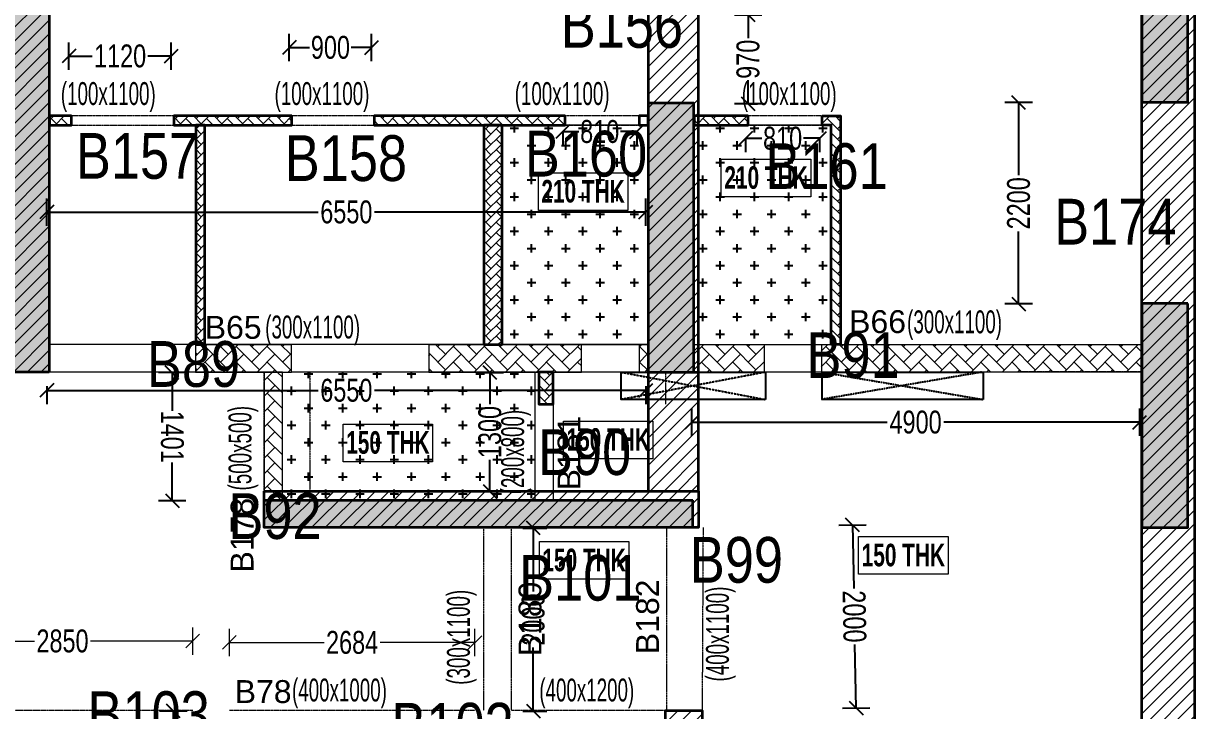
# Model space of a CAD drawing. Header units: millimetres. Extents: x 1 to 72184, y 68 to 60126.
# Drawn here: x 52328 to 65135, y 19661 to 27172 of the extents above; entities that cross this region are included whole.
import ezdxf
from ezdxf.enums import TextEntityAlignment as Align

# ---------------------------------------------------------------- set-up
doc = ezdxf.new("R2010")
doc.units = ezdxf.units.MM
doc.linetypes.add('HIDDEN', pattern=[0.375, 0.25, -0.125])
for name, color, linetype, lineweight in [('A-FLOR-IDEN', 11, 'Continuous', 9), ('S-BEAM', 7, 'Continuous', 18), ('S-BEAM-IDEN', 2, 'Continuous', 9), ('S-COL HATCH', 9, 'Continuous', 0), ('S-COLS', 5, 'Continuous', 35)]:
    doc.layers.add(name, color=color, linetype=linetype, lineweight=lineweight)
for name, color, linetype in [('Abhinav working', 6, 'Continuous'), ('Beam Nos', 7, 'Continuous'), ('changes', 7, 'Continuous'), ('CUTOUT', 4, 'Continuous'), ('SUNK SLAB', 8, 'Continuous')]:
    doc.layers.add(name, color=color, linetype=linetype)
doc.styles.add('Dim.s & Anno.(Misc.)', font='ARIALN.TTF')
doc.styles.add('SC-BBS1', font='SansSerif')
doc.styles.add('SOBHA', font='swisscl.ttf')
doc.styles.add('Swis721 LtCn BT', font='swisscl.ttf', dxfattribs={"width": 0.9, "height": 233.355162})
doc.styles.add('Swis721 LtCn BT_B', font='', dxfattribs={"width": 0.9, "height": 246.918336})
doc.styles.get('Swis721 LtCn BT_B').set_extended_font_data('Swis721 LtCn BT', bold=True)
doc.dimstyles.new('S-100', dxfattribs={"dimscale": 100, "dimtxt": 2.5, "dimasz": 1.5, "dimexe": 1.5, "dimexo": 1.5, "dimgap": 0.1, "dimtad": 0, "dimdec": 0, "dimrnd": 0.0005, "dimzin": 0, "dimdsep": 46, "dimtxsty": 'SOBHA', "dimblk": 'OBLIQUE', "dimcen": 0.09, "dimclrd": 8, "dimclre": 8, "dimclrt": 6, "dimadec": 0, "dimazin": 0, "dimtfac": 1, "dimtdec": 0, "dimtofl": 0, "dimtmove": 0, "dimatfit": 3, "dimfxl": 1.5, "dimfxlon": 1, "dimtolj": 1, "dimtzin": 0, "dimlwd": -1, "dimlwe": -1, "dimarcsym": 0})
pattern_1 = [(45, (-31699446.87, 20890861.25), (-75.1300955, 75.1300955), [])]
pattern_2 = [(45, (-31802317.5, 20729084.55), (0, 169.7056275), [360, -120]), (135, (-31802232.65, 20729169.4), (1e-14, 169.7056275), [360, -120])]
pattern_3 = [(360, (-31342225.76, 21128025.92), (187.5, 187.5), [93.75, -281.25]), (90, (-31342178.88, 21127979.05), (-187.5, 187.5), [93.75, -281.25])]
pattern_4 = [(45, (-31782559.27, 20745945.294), (3e-14, 113.13708499), [240, -80]), (135, (-31782502.7, 20746001.86), (4e-14, 113.13708499), [240, -80])]

# ---------------------------------------------------------------- blocks, each defined once
blk = doc.blocks.new('A$Cd226b1b4')
at = {"layer": 'S-COL HATCH', "transparency": 33554687}
h = blk.add_hatch(dxfattribs=at)
h.set_pattern_fill('ANSI31', color=256, scale=850)
h.set_pattern_definition(pattern_1)
h.paths.add_polyline_path([(40725, 12225), (40225, 12225), (40225, 21925), (40725, 21925)])
h = blk.add_hatch(dxfattribs=at)
h.set_pattern_fill('ANSI31', color=256, scale=850)
h.set_pattern_definition(pattern_1)
h.paths.add_polyline_path([(43075, 10925), (43075, 10525), (47825, 10525), (47825, 10925)])
h.paths.add_polyline_path([(47825, 21925), (47275, 21925), (47275, 10925), (47825, 10925)])
h = blk.add_hatch(dxfattribs=at)
h.set_pattern_fill('ANSI31', color=256, scale=850)
h.set_pattern_definition(pattern_1)
h.paths.add_polyline_path([(53250, 7625), (53250, 19125), (52675, 19125), (52675, 8025), (47865, 8025), (47865, 8525), (47465, 8525), (47465, 7625)])
at = {"layer": 'S-COLS', "elevation": 0}
for points in [[(40725, 12225), (40225, 12225), (40225, 21925), (40725, 21925)], [(53250, 7625), (47465, 7625), (47465, 8525), (47865, 8525), (47865, 8025), (52675, 8025), (52675, 19125), (53250, 19125)], [(43075, 10925), (47825, 10925), (47825, 10525), (43075, 10525)]]:
    blk.add_lwpolyline(points, close=True, dxfattribs=at)
blk.add_lwpolyline([(47825, 10925), (47825, 21925), (47275, 21925), (47275, 10925), (47825, 10925)], dxfattribs=at)
blk = doc.blocks.new('A$Cbe320e20')
at = {"layer": 'S-COL HATCH', "transparency": 33554687}
h = blk.add_hatch(color=256, dxfattribs=at)
h.dxf.hatch_style = 1
h.paths.add_polyline_path([(32854, 16200), (32354, 16200), (32354, 6500), (32854, 6500)])
h = blk.add_hatch(color=256, dxfattribs=at)
h.dxf.hatch_style = 1
h.paths.add_polyline_path([(44804, 13401), (45304, 13401), (45304, 9451), (44804, 9451)])
h = blk.add_hatch(color=256, dxfattribs=at)
h.dxf.hatch_style = 1
h.paths.add_polyline_path([(39404, 9200), (39404, 9200), (39404, 9300), (39404, 9440), (39904, 9440), (39904, 6500), (39404, 6500)])
h = blk.add_hatch(color=256, dxfattribs=at)
h.dxf.hatch_style = 1
h.paths.add_polyline_path([(45304, 7251), (44804, 7251), (44804, 4800), (45304, 4800)])
at = {"layer": 'S-COL HATCH'}
h = blk.add_hatch(dxfattribs=at)
h.set_pattern_fill('AR-HBONE', color=256, scale=30)
h.set_pattern_definition(pattern_2)
h.paths.add_polyline_path([(34454, 6800), (34454, 6500), (35504, 6500), (35504, 6800)])
h = blk.add_hatch(dxfattribs=at)
h.set_pattern_fill('AR-HBONE', color=256, scale=30)
h.set_pattern_definition(pattern_2)
h.paths.add_polyline_path([(37004, 6800), (38674, 6800), (38674, 6500), (37004, 6500)])
h = blk.add_hatch(dxfattribs=at)
h.set_pattern_fill('AR-HBONE', color=256, scale=30)
h.set_pattern_definition(pattern_2)
h.paths.add_polyline_path([(39304, 6800), (39404, 6800), (39404, 6500), (39304, 6500)])
h = blk.add_hatch(dxfattribs=at)
h.set_pattern_fill('AR-HBONE', color=256, scale=30)
h.set_pattern_definition(pattern_2)
h.paths.add_polyline_path([(39904, 6799), (40675, 6799), (40675, 6499), (40124, 6499), (40124, 6500), (39904, 6500)])
h = blk.add_hatch(dxfattribs=at)
h.set_pattern_fill('AR-HBONE', color=256, scale=30)
h.set_pattern_definition(pattern_2)
h.paths.add_polyline_path([(41295, 6799), (44803, 6799), (44803, 6501), (41295, 6501)])
h = blk.add_hatch(dxfattribs=at)
h.set_pattern_fill('AR-HBONE', color=256, scale=30)
h.set_pattern_definition(pattern_2)
h.paths.add_polyline_path([(35204, 6500), (35404, 6500), (35404, 5100), (35204, 5100)])
at = {"layer": 'S-COL HATCH', "transparency": 33554687}
h = blk.add_hatch(color=256, dxfattribs=at)
h.dxf.hatch_style = 1
h.paths.add_polyline_path([(35204, 5100), (35404, 5100), (39594, 5100), (39594, 4800), (35204, 4800)])
h.paths.add_polyline_path([(39594, 5100), (39894, 5100), (39894, 4800), (39594, 4800)])
at = {"layer": 'S-BEAM', "color": 5, "elevation": 0}
for points in [[(35504, 6800), (34454, 6800), (34454, 6500), (35504, 6500)], [(40675, 6800), (39904, 6800), (39904, 6499), (40675, 6499)], [(35404, 6500), (35204, 6500), (35204, 5100), (35404, 5100)]]:
    blk.add_lwpolyline(points, close=True, dxfattribs=at)
at = {"layer": 'S-BEAM', "color": 5}
for points in [[(38674, 6800), (37004, 6800), (37004, 6500), (38674, 6500)], [(39404, 6800), (39304, 6800), (39304, 6500), (39404, 6500)], [(41305, 6801), (44803, 6801), (44803, 6501), (41305, 6501)]]:
    blk.add_lwpolyline(points, close=True, dxfattribs=at)
at = {"layer": 'S-COLS'}
blk.add_line((39894, 4800), (39894, 5100), dxfattribs=at)
for points in [[(44804, 17040), (44804, 9451), (45304, 9451), (45304, 17040)], [(45304, 7251), (44804, 7251), (44804, 4800), (45304, 4800)]]:
    blk.add_lwpolyline(points, close=True, dxfattribs=at)
at = {"layer": 'S-COLS', "elevation": 0}
blk.add_lwpolyline([(32854, 6500), (32354, 6500), (32354, 16200), (32854, 16200)], close=True, dxfattribs=at)
at = {"layer": 'S-COLS'}
blk.add_lwpolyline([(39904, 6500), (39904, 9440), (39404, 9440), (39404, 6500), (39954, 6500)], dxfattribs=at)
at = {"layer": 'S-COLS', "elevation": 0}
blk.add_lwpolyline([(39894, 4800), (35204, 4800), (35204, 5100), (39894, 5100)], dxfattribs=at)
blk = doc.blocks.new('A$Cf6edaa24')
at = {"layer": 'CUTOUT', "color": 8, "linetype": 'HIDDEN'}
for p, q in [((43780, 300), (45360, 0)), ((43780, 300), (45360, 0)), ((45360, 300), (43780, 0)), ((47725, 300), (45970, 1)), ((45980, 300), (47735, 1))]:
    blk.add_line(p, q, dxfattribs=at)
at = {"layer": 'CUTOUT'}
for points in [[(45360, 0), (43780, 0), (43780, 300), (45360, 300)], [(47740, 0), (45980, 0), (45980, 300), (47740, 300)]]:
    blk.add_lwpolyline(points, close=True, dxfattribs=at)
blk = doc.blocks.new('_OBLIQUE')
at = {"color": 0, "linetype": 'ByBlock'}
blk.add_line((-0.5, -0.5), (0.5, 0.5), dxfattribs=at)
blk = doc.blocks.new('*D351')
at = {"layer": 'Abhinav working', "color": 8, "transparency": 16777216}
for p, q in [((52584, 24960), (52584, 25260)), ((59134, 24960), (59134, 25260)), ((52584, 25110), (55552, 25110)), ((59134, 25110), (56166, 25110))]:
    blk.add_line(p, q, dxfattribs=at)
at = {"layer": 'Defpoints', "color": 0, "transparency": 16777216}
for p in [(59134, 25110), (52584, 23856, 0), (59134, 23856)]:
    blk.add_point(p, dxfattribs=at)
at = {"layer": 'Abhinav working', "color": 8, "transparency": 16777216, "xscale": 150, "yscale": 150, "zscale": 150, "rotation": 180}
blk.add_blockref('_OBLIQUE', (52584, 25110), dxfattribs=at)
at = {"layer": 'Abhinav working', "color": 8, "transparency": 16777216, "xscale": 150, "yscale": 150, "zscale": 150}
blk.add_blockref('_OBLIQUE', (59134, 25110), dxfattribs=at)
at = {"layer": 'Abhinav working', "color": 6, "transparency": 16777216, "insert": (55859, 25110), "char_height": 250, "attachment_point": 5, "style": 'SOBHA'}
blk.add_mtext('\\A1;6550', dxfattribs=at)
blk = doc.blocks.new('*D352')
at = {"layer": 'Abhinav working', "color": 8, "transparency": 16777216}
for p, q in [((57279, 23356), (57579, 23356)), ((57429, 23356), (57429, 23010)), ((57429, 22056), (57429, 22402)), ((57279, 22056), (57579, 22056))]:
    blk.add_line(p, q, dxfattribs=at)
at = {"layer": 'Defpoints', "color": 0, "transparency": 16777216}
for p in [(55434, 23356), (55434, 22056, 0), (57429, 22056)]:
    blk.add_point(p, dxfattribs=at)
at = {"layer": 'Abhinav working', "color": 8, "transparency": 16777216, "xscale": 150, "yscale": 150, "zscale": 150}
for p, rotation in [((57429, 23356), 90), ((57429, 22056), 270)]:
    blk.add_blockref('_OBLIQUE', p, dxfattribs=dict(at, rotation=rotation))
at = {"layer": 'Abhinav working', "color": 6, "transparency": 16777216, "insert": (57429, 22706), "char_height": 250, "attachment_point": 5, "rotation": 90, "style": 'SOBHA'}
blk.add_mtext('\\A1;1300', dxfattribs=at)
blk = doc.blocks.new('*D353')
at = {"layer": 'Abhinav working', "color": 8, "transparency": 16777216}
for p, q in [((59634, 22963), (59634, 22663)), ((64534, 22963), (64534, 22663)), ((59634, 22813), (61775, 22813)), ((64534, 22813), (62392, 22813))]:
    blk.add_line(p, q, dxfattribs=at)
at = {"layer": 'Defpoints', "color": 0, "transparency": 16777216}
for p in [(59634, 23356), (64534, 23356), (64534, 22813)]:
    blk.add_point(p, dxfattribs=at)
at = {"layer": 'Abhinav working', "color": 8, "transparency": 16777216, "xscale": 150, "yscale": 150, "zscale": 150, "rotation": 180}
blk.add_blockref('_OBLIQUE', (59634, 22813), dxfattribs=at)
at = {"layer": 'Abhinav working', "color": 8, "transparency": 16777216, "xscale": 150, "yscale": 150, "zscale": 150}
blk.add_blockref('_OBLIQUE', (64534, 22813), dxfattribs=at)
at = {"layer": 'Abhinav working', "color": 6, "transparency": 16777216, "insert": (62084, 22813), "char_height": 250, "attachment_point": 5, "style": 'SOBHA'}
blk.add_mtext('\\A1;4900', dxfattribs=at)
blk = doc.blocks.new('*D358')
at = {"layer": 'Abhinav working', "color": 8, "transparency": 16777216}
for p, q in [((61244, 21687), (61544, 21693)), ((61394, 21690), (61408, 20997)), ((61434, 19690), (61421, 20384)), ((61284, 19687), (61584, 19693))]:
    blk.add_line(p, q, dxfattribs=at)
at = {"layer": 'Defpoints', "color": 0, "transparency": 16777216}
for p in [(59284, 21648, 0), (59324, 19648), (61434, 19690)]:
    blk.add_point(p, dxfattribs=at)
at = {"layer": 'Abhinav working', "color": 8, "transparency": 16777216, "xscale": 150, "yscale": 150, "zscale": 150}
for p, rotation in [((61394, 21690), 91.14573770742385), ((61434, 19690), 271.1457377074239)]:
    blk.add_blockref('_OBLIQUE', p, dxfattribs=dict(at, rotation=rotation))
at = {"layer": 'Abhinav working', "color": 6, "transparency": 16777216, "insert": (61414, 20690), "char_height": 250, "attachment_point": 5, "rotation": 271.1457, "style": 'SOBHA'}
blk.add_mtext('\\A1;2000', dxfattribs=at)
blk = doc.blocks.new('*D360')
at = {"layer": 'Abhinav working', "color": 8, "transparency": 16777216}
for p, q in [((57788, 21656), (58053, 21656)), ((57903, 21656), (57903, 20963)), ((57903, 19656), (57903, 20350)), ((57788, 19656), (58053, 19656))]:
    blk.add_line(p, q, dxfattribs=at)
at = {"layer": 'Defpoints', "color": 0, "transparency": 16777216}
for p in [(57638, 21656, 0), (57638, 19656), (57903, 19656)]:
    blk.add_point(p, dxfattribs=at)
at = {"layer": 'Abhinav working', "color": 8, "transparency": 16777216, "xscale": 150, "yscale": 150, "zscale": 150}
for p, rotation in [((57903, 21656), 90), ((57903, 19656), 270)]:
    blk.add_blockref('_OBLIQUE', p, dxfattribs=dict(at, rotation=rotation))
at = {"layer": 'Abhinav working', "color": 6, "transparency": 16777216, "insert": (57903, 20656), "char_height": 250, "attachment_point": 5, "rotation": 90, "style": 'SOBHA'}
blk.add_mtext('\\A1;2000', dxfattribs=at)
blk = doc.blocks.new('*D363')
at = {"layer": 'Abhinav working', "color": 8, "transparency": 16777216}
for p, q in [((54117, 19656), (53817, 19656)), ((53967, 19656), (53967, 18563)), ((53967, 16856), (53967, 17950)), ((54117, 16856), (53817, 16856))]:
    blk.add_line(p, q, dxfattribs=at)
at = {"layer": 'Defpoints', "color": 0, "transparency": 16777216}
for p in [(54554, 19656), (53967, 16856), (54554, 16856)]:
    blk.add_point(p, dxfattribs=at)
at = {"layer": 'Abhinav working', "color": 8, "transparency": 16777216, "xscale": 150, "yscale": 150, "zscale": 150}
for p, rotation in [((53967, 19656), 90), ((53967, 16856), 270)]:
    blk.add_blockref('_OBLIQUE', p, dxfattribs=dict(at, rotation=rotation))
at = {"layer": 'Abhinav working', "color": 6, "transparency": 16777216, "insert": (53967, 18256), "char_height": 250, "attachment_point": 5, "rotation": 90, "style": 'SOBHA'}
blk.add_mtext('\\A1;2800', dxfattribs=at)
blk = doc.blocks.new('*D492')
at = {"layer": 'Abhinav working', "color": 8, "transparency": 16777216}
for p, q in [((52584, 23206), (52584, 23011)), ((59134, 23206), (59134, 23011)), ((52584, 23161), (55552, 23161)), ((59134, 23161), (56166, 23161))]:
    blk.add_line(p, q, dxfattribs=at)
at = {"layer": 'Defpoints', "color": 0, "transparency": 16777216}
for p in [(52584, 23356), (59134, 23356), (59134, 23161)]:
    blk.add_point(p, dxfattribs=at)
at = {"layer": 'Abhinav working', "color": 8, "transparency": 16777216, "xscale": 150, "yscale": 150, "zscale": 150, "rotation": 180}
blk.add_blockref('_OBLIQUE', (52584, 23161), dxfattribs=at)
at = {"layer": 'Abhinav working', "color": 8, "transparency": 16777216, "xscale": 150, "yscale": 150, "zscale": 150}
blk.add_blockref('_OBLIQUE', (59134, 23161), dxfattribs=at)
at = {"layer": 'Abhinav working', "color": 6, "transparency": 16777216, "insert": (55859, 23161), "char_height": 250, "attachment_point": 5, "style": 'SOBHA'}
blk.add_mtext('\\A1;6550', dxfattribs=at)
blk = doc.blocks.new('*D493')
at = {"layer": 'Abhinav working', "color": 8, "transparency": 16777216}
for p, q in [((54104, 23356), (53804, 23355)), ((53954, 23356), (53955, 22937)), ((53955, 21955), (53955, 22374)), ((54105, 21955), (53805, 21955))]:
    blk.add_line(p, q, dxfattribs=at)
at = {"layer": 'Defpoints', "color": 0, "transparency": 16777216}
for p in [(53954, 23356), (55234, 23356), (55235, 21956)]:
    blk.add_point(p, dxfattribs=at)
at = {"layer": 'Abhinav working', "color": 8, "transparency": 16777216, "xscale": 150, "yscale": 150, "zscale": 150}
for p, rotation in [((53954, 23356), 90.03420336382462), ((53955, 21955), 270.0342033638246)]:
    blk.add_blockref('_OBLIQUE', p, dxfattribs=dict(at, rotation=rotation))
at = {"layer": 'Abhinav working', "color": 6, "transparency": 16777216, "insert": (53955, 22655), "char_height": 250, "attachment_point": 5, "rotation": 270.0342, "style": 'SOBHA'}
blk.add_mtext('\\A1;1401', dxfattribs=at)
blk = doc.blocks.new('*D295')
at = {"layer": 'Abhinav working', "color": 8, "transparency": 16777216}
for p, q in [((60103, 27265), (60403, 27265)), ((60253, 27265), (60253, 27009)), ((60252, 26295), (60252, 26551)), ((60102, 26295), (60402, 26295))]:
    blk.add_line(p, q, dxfattribs=at)
at = {"layer": 'Defpoints', "color": 0, "transparency": 16777216}
for p in [(59635, 27266), (59634, 26296), (60252, 26295)]:
    blk.add_point(p, dxfattribs=at)
at = {"layer": 'Abhinav working', "color": 8, "transparency": 16777216, "xscale": 150, "yscale": 150, "zscale": 150}
for p, rotation in [((60253, 27265), 89.95075170621118), ((60252, 26295), 269.9507517062112)]:
    blk.add_blockref('_OBLIQUE', p, dxfattribs=dict(at, rotation=rotation))
at = {"layer": 'Abhinav working', "color": 6, "transparency": 16777216, "insert": (60252, 26780), "char_height": 250, "attachment_point": 5, "rotation": 89.9508, "style": 'SOBHA'}
blk.add_mtext('\\A1;970', dxfattribs=at)
blk = doc.blocks.new('*D296')
at = {"layer": 'Abhinav working', "color": 8, "transparency": 16777216}
for p, q in [((52825, 26665), (52825, 26965)), ((53945, 26665), (53945, 26965)), ((52825, 26815), (53081, 26815)), ((53945, 26815), (53688, 26815))]:
    blk.add_line(p, q, dxfattribs=at)
at = {"layer": 'Defpoints', "color": 0, "transparency": 16777216}
for p in [(53945, 26815), (52825, 26056), (53945, 26056)]:
    blk.add_point(p, dxfattribs=at)
at = {"layer": 'Abhinav working', "color": 8, "transparency": 16777216, "xscale": 150, "yscale": 150, "zscale": 150, "rotation": 180}
blk.add_blockref('_OBLIQUE', (52825, 26815), dxfattribs=at)
at = {"layer": 'Abhinav working', "color": 8, "transparency": 16777216, "xscale": 150, "yscale": 150, "zscale": 150}
blk.add_blockref('_OBLIQUE', (53945, 26815), dxfattribs=at)
at = {"layer": 'Abhinav working', "color": 6, "transparency": 16777216, "insert": (53385, 26815), "char_height": 250, "attachment_point": 5, "style": 'SOBHA'}
blk.add_mtext('\\A1;1120', dxfattribs=at)
blk = doc.blocks.new('*D297')
at = {"layer": 'Abhinav working', "color": 8, "transparency": 16777216}
for p, q in [((55235, 26759), (55235, 27059)), ((56135, 26759), (56135, 27059)), ((55235, 26909), (55456, 26909)), ((56135, 26909), (55913, 26909))]:
    blk.add_line(p, q, dxfattribs=at)
at = {"layer": 'Defpoints', "color": 0, "transparency": 16777216}
for p in [(56135, 26909), (55235, 26056), (56135, 26056)]:
    blk.add_point(p, dxfattribs=at)
at = {"layer": 'Abhinav working', "color": 8, "transparency": 16777216, "xscale": 150, "yscale": 150, "zscale": 150, "rotation": 180}
blk.add_blockref('_OBLIQUE', (55235, 26909), dxfattribs=at)
at = {"layer": 'Abhinav working', "color": 8, "transparency": 16777216, "xscale": 150, "yscale": 150, "zscale": 150}
blk.add_blockref('_OBLIQUE', (56135, 26909), dxfattribs=at)
at = {"layer": 'Abhinav working', "color": 6, "transparency": 16777216, "insert": (55685, 26909), "char_height": 250, "attachment_point": 5, "style": 'SOBHA'}
blk.add_mtext('\\A1;900', dxfattribs=at)
blk = doc.blocks.new('*D298')
at = {"layer": 'Abhinav working', "color": 8, "transparency": 16777216}
for p, q in [((58225, 25989), (58225, 25839)), ((58225, 25989), (58401, 25989)), ((59035, 25989), (58858, 25989)), ((59035, 25989), (59035, 25839))]:
    blk.add_line(p, q, dxfattribs=at)
at = {"layer": 'Defpoints', "color": 0, "transparency": 16777216}
for p in [(58225, 26056, 0), (59035, 26056, 0), (59035, 25989)]:
    blk.add_point(p, dxfattribs=at)
at = {"layer": 'Abhinav working', "color": 8, "transparency": 16777216, "xscale": 150, "yscale": 150, "zscale": 150, "rotation": 180}
blk.add_blockref('_OBLIQUE', (58225, 25989), dxfattribs=at)
at = {"layer": 'Abhinav working', "color": 8, "transparency": 16777216, "xscale": 150, "yscale": 150, "zscale": 150}
blk.add_blockref('_OBLIQUE', (59035, 25989), dxfattribs=at)
at = {"layer": 'Abhinav working', "color": 6, "transparency": 16777216, "insert": (58630, 25989), "char_height": 250, "attachment_point": 5, "style": 'SOBHA'}
blk.add_mtext('\\A1;810', dxfattribs=at)
blk = doc.blocks.new('*D299')
at = {"layer": 'Abhinav working', "color": 8, "transparency": 16777216}
for p, q in [((60225, 25916), (60225, 25766)), ((60225, 25916), (60401, 25916)), ((61035, 25916), (60858, 25916)), ((61035, 25916), (61035, 25766))]:
    blk.add_line(p, q, dxfattribs=at)
at = {"layer": 'Defpoints', "color": 0, "transparency": 16777216}
for p in [(60225, 26056), (61035, 26056), (61035, 25916)]:
    blk.add_point(p, dxfattribs=at)
at = {"layer": 'Abhinav working', "color": 8, "transparency": 16777216, "xscale": 150, "yscale": 150, "zscale": 150, "rotation": 180}
blk.add_blockref('_OBLIQUE', (60225, 25916), dxfattribs=at)
at = {"layer": 'Abhinav working', "color": 8, "transparency": 16777216, "xscale": 150, "yscale": 150, "zscale": 150}
blk.add_blockref('_OBLIQUE', (61035, 25916), dxfattribs=at)
at = {"layer": 'Abhinav working', "color": 6, "transparency": 16777216, "insert": (60630, 25916), "char_height": 250, "attachment_point": 5, "style": 'SOBHA'}
blk.add_mtext('\\A1;810', dxfattribs=at)
blk = doc.blocks.new('*D303')
at = {"layer": 'Abhinav working', "color": 8, "transparency": 16777216}
for p, q in [((63361, 26306), (63061, 26306)), ((63211, 26306), (63211, 25513)), ((63211, 24106), (63211, 24899)), ((63361, 24106), (63061, 24106))]:
    blk.add_line(p, q, dxfattribs=at)
at = {"layer": 'Defpoints', "color": 0, "transparency": 16777216}
for p in [(63211, 26306), (64534, 26306), (64534, 24106)]:
    blk.add_point(p, dxfattribs=at)
at = {"layer": 'Abhinav working', "color": 8, "transparency": 16777216, "xscale": 150, "yscale": 150, "zscale": 150}
for p, rotation in [((63211, 26306), 90), ((63211, 24106), 270)]:
    blk.add_blockref('_OBLIQUE', p, dxfattribs=dict(at, rotation=rotation))
at = {"layer": 'Abhinav working', "color": 6, "transparency": 16777216, "insert": (63211, 25206), "char_height": 250, "attachment_point": 5, "rotation": 90, "style": 'SOBHA'}
blk.add_mtext('\\A1;2200', dxfattribs=at)
blk = doc.blocks.new('*D310')
at = {"layer": 'Defpoints', "color": 0, "transparency": 16777216}
for p in [(54180, 20421), (51330, 19661), (54180, 19662)]:
    blk.add_point(p, dxfattribs=at)
at = {"layer": 'S-BEAM-IDEN', "color": 8, "transparency": 16777216}
for p, q in [((51330, 20270), (51330, 20570)), ((54180, 20271), (54180, 20571)), ((51330, 20420), (52448, 20421)), ((54180, 20421), (53061, 20421))]:
    blk.add_line(p, q, dxfattribs=at)
at = {"layer": 'S-BEAM-IDEN', "color": 8, "transparency": 16777216, "xscale": 150, "yscale": 150, "zscale": 150}
for p, rotation in [((51330, 20420), 180.0156893324646), ((54180, 20421), 0.0156893324646285)]:
    blk.add_blockref('_OBLIQUE', p, dxfattribs=dict(at, rotation=rotation))
at = {"layer": 'S-BEAM-IDEN', "color": 6, "transparency": 16777216, "insert": (52755, 20421), "char_height": 250, "attachment_point": 5, "rotation": 0.0157, "style": 'SOBHA'}
blk.add_mtext('\\A1;2850', dxfattribs=at)
blk = doc.blocks.new('*D311')
at = {"layer": 'Defpoints', "color": 0, "transparency": 16777216}
for p in [(57264, 20405), (54580, 19662), (57264, 19661)]:
    blk.add_point(p, dxfattribs=at)
at = {"layer": 'S-BEAM-IDEN', "color": 8, "transparency": 16777216}
for p, q in [((54580, 20256), (54580, 20556)), ((57264, 20255), (57264, 20555)), ((54580, 20406), (55615, 20405)), ((57264, 20405), (56230, 20405))]:
    blk.add_line(p, q, dxfattribs=at)
at = {"layer": 'S-BEAM-IDEN', "color": 8, "transparency": 16777216, "xscale": 150, "yscale": 150, "zscale": 150}
for p, rotation in [((54580, 20406), 179.983342525807), ((57264, 20405), 359.983342525807)]:
    blk.add_blockref('_OBLIQUE', p, dxfattribs=dict(at, rotation=rotation))
at = {"layer": 'S-BEAM-IDEN', "color": 6, "transparency": 16777216, "insert": (55922, 20405), "char_height": 250, "attachment_point": 5, "rotation": 359.9833, "style": 'SOBHA'}
blk.add_mtext('\\A1;2684', dxfattribs=at)

msp = doc.modelspace()

# ---------------------------------------------------------------- hatches: boundary and pattern name
at = {"layer": 'S-COL HATCH'}
h = msp.add_hatch(dxfattribs=at)
h.set_pattern_fill('AR-HBONE', color=256, scale=20)
h.set_pattern_definition(pattern_4)
h.paths.add_polyline_path([(52852.6, 26060.8), (52852.6, 26160.8), (52612.6, 26160.8), (52612.6, 26060.8)])
h = msp.add_hatch(dxfattribs=at)
h.set_pattern_fill('AR-HBONE', color=256, scale=20)
h.set_pattern_definition(pattern_4)
h.paths.add_polyline_path([(53972.6, 26160.8), (53972.6, 26060.8), (55262.6, 26060.8), (55262.6, 26160.8)])
h = msp.add_hatch(dxfattribs=at)
h.set_pattern_fill('AR-HBONE', color=256, scale=20)
h.set_pattern_definition(pattern_4)
h.paths.add_polyline_path([(58252.6, 26060.8), (58252.6, 26160.8), (56162.6, 26160.8), (56162.6, 26060.8)])
h = msp.add_hatch(dxfattribs=at)
h.set_pattern_fill('AR-HBONE', color=256, scale=20)
h.set_pattern_definition(pattern_4)
h.paths.add_polyline_path([(59662.6, 26160.8), (60252.6, 26160.8), (60252.6, 26060.8), (59662.6, 26060.8)])
h = msp.add_hatch(dxfattribs=at)
h.set_pattern_fill('AR-HBONE', color=256, scale=20)
h.set_pattern_definition(pattern_4)
h.paths.add_polyline_path([(61162.6, 23661.8), (61262.6, 23661.8), (61262.6, 26160.8), (61062.6, 26160.8), (61062.6, 26060.8), (61162.6, 26060.8)])
h = msp.add_hatch(dxfattribs=at)
h.set_pattern_fill('AR-HBONE', color=256, scale=20)
h.set_pattern_definition(pattern_4)
h.paths.add_polyline_path([(54212.6, 23660.8), (54312.6, 23660.8), (54312.6, 26060.8), (54212.6, 26060.8)])
h = msp.add_hatch(dxfattribs=at)
h.set_pattern_fill('AR-HBONE', color=256, scale=20)
h.set_pattern_definition(pattern_4)
h.paths.add_polyline_path([(57562.2, 26060.8), (57362.6, 26060.8), (57362.6, 23660.8), (57562.2, 23660.8)])
h = msp.add_hatch(dxfattribs=at)
h.set_pattern_fill('AR-HBONE', color=256, scale=20)
h.set_pattern_definition([(45, (-31777619.27, 20741045.294), (3e-14, 113.13708499), [240, -80]), (135, (-31777562.7, 20741101.86), (4e-14, 113.13708499), [240, -80])])
h.paths.add_polyline_path([(58122.6, 23360.8), (57962.6, 23360.8), (57962.6, 23010.8), (58122.6, 23010.8)])
at = {"layer": 'SUNK SLAB'}
h = msp.add_hatch(dxfattribs=at)
h.set_pattern_fill('CROSS', color=8, scale=750, style=0)
h.set_pattern_definition(pattern_3)
h.paths.add_polyline_path([(57560.3, 23660.8), (59160.7, 23660.8), (59160.7, 26060.8), (57560.3, 26060.8)])
h = msp.add_hatch(dxfattribs=at)
h.set_pattern_fill('CROSS', color=8, scale=750, style=0)
h.set_pattern_definition(pattern_3)
h.paths.add_polyline_path([(59660.7, 23660.8), (61160.7, 23660.8), (61160.7, 26060.8), (59660.7, 26060.8)])
h = msp.add_hatch(dxfattribs=at)
h.set_pattern_fill('CROSS', color=8, scale=750, style=0)
h.set_pattern_definition([(360, (-31342225.76, 21127592.61), (187.5, 187.5), [93.75, -281.25]), (90, (-31342178.88, 21127545.74), (-187.5, 187.5), [93.75, -281.25])])
h.paths.add_polyline_path([(57920.7, 23360.8), (57920.7, 21960.8), (55160.7, 21960.8), (55160.7, 23360.8)])
h.paths.add_polyline_path([(57494, 21962.5), (57494, 23235.7), (58021.2, 23235.7), (58021.2, 21962.5)], flags=9)

# ---------------------------------------------------------------- linework, layer by layer
at = {"layer": 'A-FLOR-IDEN', "color": 8, "elevation": 0, "flags": 128}
for points in [[(60937.2, 25689.2), (60937.2, 25277.3), (59959.7, 25277.3), (59959.7, 25689.2)], [(58936.4, 25539.2), (58936.4, 25127.3), (57958.9, 25127.3), (57958.9, 25539.2)], [(59211.4, 22825.6), (59211.4, 22413.8), (58233.9, 22413.8), (58233.9, 22825.6)], [(56802, 22793.5), (56802, 22381.7), (55824.5, 22381.7), (55824.5, 22793.5)], [(62439, 21563), (62439, 21151.2), (61461.5, 21151.2), (61461.5, 21563)], [(58947.5, 21509.3), (58947.5, 21097.5), (57970, 21097.5), (57970, 21509.3)]]:
    msp.add_lwpolyline(points, close=True, dxfattribs=at)
at = {"layer": 'S-BEAM', "linetype": 'HIDDEN'}
for p, q in [((59159.9, 23661.5), (52609.9, 23661.5)), ((59160.7, 23660.8), (52610.7, 23660.8, 0)), ((64560.7, 23660.2), (59660.7, 23660.2)), ((54959.9, 23361.5), (49309.9, 23361.5)), ((54959.9, 22061.5, 0), (54959.9, 23361.5, 0)), ((54960.7, 23360.8, 0), (54960.7, 21960.8, 0)), ((59159.9, 23361.5), (55259.9, 23361.5)), ((55460.7, 23360.8, 0), (55460.7, 21960.8, 0)), ((59350.6, 23360.8), (59350.6, 23010.8)), ((64560.7, 23361.8), (59660.7, 23359.6)), ((64560.8, 23362.6), (59660.8, 23360.4)), ((57364.2, 19661.5), (57364.2, 21661.5, 0)), ((57664.2, 19661.5), (57664.2, 21661.5, 0)), ((59359.9, 21661.5), (59359.9, 19661.5)), ((59759.9, 21661.5, 0), (59749.9, 19661.5)), ((54179.9, 19661.5), (51329.9, 19661.5)), ((57264.2, 19661.5), (54579.9, 19661.5)), ((59359.9, 19661.5), (57664.2, 19661.5))]:
    msp.add_line(p, q, dxfattribs=at)
at = {"layer": 'S-BEAM'}
for p, q in [((54960.7, 23360.8), (52610.7, 23360.8, 0)), ((57920.7, 23360.8), (55260.7, 23360.8)), ((57920.7, 23360.8), (57920.7, 21960.7)), ((59160.7, 23360.8), (58120.7, 23360.8)), ((58120.7, 23360.8), (58120.7, 21960.7))]:
    msp.add_line(p, q, dxfattribs=at)
at = {"layer": 'S-BEAM', "linetype": 'HIDDEN', "elevation": 0}
for points in [[(53970.7, 26160.8), (52850.7, 26160.8), (52850.7, 26060.8), (53970.7, 26060.8)], [(56160.7, 26160.8), (55260.7, 26160.8), (55260.7, 26060.8), (56160.7, 26060.8)], [(59060.7, 26160.8), (58250.7, 26160.8), (58250.7, 26060.8), (59060.7, 26060.8)], [(61060.7, 26160.8), (60250.7, 26160.8), (60250.7, 26060.8), (61060.7, 26060.8)]]:
    msp.add_lwpolyline(points, close=True, dxfattribs=at)
at = {"layer": 'S-BEAM', "elevation": 0}
for points in [[(59160.7, 26060.8), (57560.3, 26060.8), (57560.3, 23660.8), (59160.7, 23660.8)], [(61160.7, 26060.8), (59660.7, 26060.8), (59660.7, 23660.8), (61160.7, 23660.8)]]:
    msp.add_lwpolyline(points, close=True, dxfattribs=at)
at = {"layer": 'S-COLS', "elevation": 0}
for points in [[(52852.6, 26160.8), (52612.6, 26160.8), (52612.6, 26060.8), (52852.6, 26060.8)], [(55262.6, 26160.8), (53972.6, 26160.8), (53972.6, 26060.8), (55262.6, 26060.8)], [(58252.6, 26160.8), (56162.6, 26160.8), (56162.6, 26060.8), (58252.6, 26060.8)], [(59160.7, 26160.8), (59060.7, 26160.8), (59060.7, 26060.8), (59160.7, 26060.8)], [(60252.6, 26160.8), (59662.6, 26160.8), (59662.6, 26060.8), (60252.6, 26060.8)], [(54312.6, 26060.8), (54212.6, 26060.8), (54212.6, 23660.8), (54312.6, 23660.8)], [(57562.2, 26060.8), (57362.6, 26060.8), (57362.6, 23660.8), (57562.2, 23660.8)], [(58122.6, 23360.8), (57962.6, 23360.8), (57962.6, 23010.8), (58122.6, 23010.8)]]:
    msp.add_lwpolyline(points, close=True, dxfattribs=at)
msp.add_lwpolyline([(61062.6, 26160.8), (61262.6, 26160.8), (61262.6, 23661.8), (61162.6, 23661.8), (61162.6, 26060.8), (61062.6, 26060.8), (61062.6, 26160.8)], dxfattribs=at)

# ---------------------------------------------------------------- block references
at = {"layer": 'Beam Nos'}
msp.add_blockref('A$Cf6edaa24', (15083.1, 23060.7), dxfattribs=at)
at = {"layer": 'changes'}
msp.add_blockref('A$Cd226b1b4', (11884.9, 11136.3), dxfattribs=at)
at = {"layer": 'S-COLS'}
msp.add_blockref('A$Cbe320e20', (19755.5, 16860.7), dxfattribs=at)

# ---------------------------------------------------------------- texts
at = {"layer": 'A-FLOR-IDEN', "color": 1, "char_height": 246.92, "width": 1155, "attachment_point": 2, "line_spacing_factor": 0.964267, "style": 'Swis721 LtCn BT_B'}
for s, insert in [('210 THK', (60448.5, 25611.1, 0)), ('210 THK', (58447.6, 25461.1, 0)), ('150 THK', (56313.3, 22715.5, 0)), ('150 THK', (58722.6, 22747.6, 0)), ('150 THK', (58458.8, 21431.2, 0)), ('150 THK', (61950.3, 21485))]:
    msp.add_mtext(s, dxfattribs=dict(at, insert=insert))
at = {"layer": 'Abhinav working', "char_height": 500, "attachment_point": 1, "style": 'Dim.s & Anno.(Misc.)'}
for s, insert in [('B156^I', (58204.4, 27406)), ('B160^I', (57811.5, 25998.4)), ('B157^I', (52902, 25974)), ('B158^I', (55185.8, 25949.6)), ('B161', (60442, 25862.3)), ('B174', (63599.9, 25255, 0)), ('B89', (53678.8, 23699.6, 0)), ('B91', (60891.3, 23795.7)), ('B90', (57955.3, 22736.4)), ('B92', (54569.9, 22037.6)), ('B99', (59615.4, 21558.9)), ('B101', (57748.5, 21363.2)), ('B103', (53028.8, 19871.9)), ('B102', (56351.6, 19745.7))]:
    msp.add_mtext_dynamic_manual_height_columns(s, width=21149.247, gutter_width=5423.5, heights=[0], dxfattribs=dict(at, insert=insert))
at = {"layer": 'Beam Nos', "color": 3, "style": 'SC-BBS1'}
for s, p in [('B65', (54621.5, 23650.2)), ('B66', (61668.4, 23712.7, 0)), ('B78', (54949.2, 19669))]:
    msp.add_text(s, height=250, dxfattribs=at).set_placement(p, align=Align.BOTTOM_CENTER)
for s, p in [('B181', (58493.9, 22475.6)), ('B178', (54918.9, 21578.8)), ('B180', (58067.3, 20662.8)), ('B182', (59352.7, 20686))]:
    msp.add_text(s, height=250, rotation=90, dxfattribs=at).set_placement(p, align=Align.BOTTOM_CENTER)
at = {"layer": 'S-BEAM-IDEN', "style": 'Swis721 LtCn BT', "width": 0.8}
for p in [(52737.4, 26280.4), (55074.2, 26280.4), (57700.3, 26280.4), (60183.7, 26280.4)]:
    msp.add_text('(100x1100)', height=250, dxfattribs=at).set_placement(p)
at = {"layer": 'S-BEAM-IDEN', "color": 3, "style": 'Swis721 LtCn BT', "width": 0.8}
for s, p in [('(300x1100)', (54972.2, 23728.2)), ('(300x1100)', (61991.7, 23785.2)), ('(400x1000)', (55265.5, 19760.9)), ('(400x1200)', (57969.8, 19760.9))]:
    msp.add_text(s, height=250, dxfattribs=at).set_placement(p)
for s, p in [('(500x500)', (54821.3, 22067.5)), ('(200x800)', (57802.3, 22025)), ('(400x1100)', (60042.1, 19979.5)), ('(300x1100)', (57209.8, 19944))]:
    msp.add_text(s, height=250, rotation=90, dxfattribs=at).set_placement(p)

# ---------------------------------------------------------------- dimensions: what is measured, and where the dimension line sits
at = {"layer": 'Abhinav working', "color": 3}
for p1, p2, distance, picture, middle in [((59634.6, 27265.6), (59633.8, 26295.6), 618.1, '*D295', (60252.3, 26780)), ((64533.8, 24106.1), (64533.8, 26306.1), 1322.4, '*D303', (63211.4, 25206.1)), ((52583.8, 23356.3), (59133.7, 23356.3), -195.5, '*D492', (55858.8, 23160.8)), ((55234.6, 21955.6), (55233.8, 23356.3), 1279.4, '*D493', (53954.8, 22655.2))]:
    dim = msp.add_aligned_dim(p1=p1, p2=p2, distance=distance, dimstyle='S-100', dxfattribs=at)
    dim.commit()
    dim.dimension.update_dxf_attribs({"geometry": picture, "text_midpoint": middle})
for base, p1, p2, picture, middle in [((56134.6, 26908.8), (55234.6, 26055.6), (56134.6, 26055.6), '*D297', (55684.6, 26908.8)), ((53944.7, 26815.1), (52824.6, 26055.6), (53944.7, 26055.6), '*D296', (53384.6, 26815.1)), ((59034.6, 25989.3), (58224.6, 26055.6), (59034.6, 26055.6), '*D298', (58629.6, 25989.3)), ((61034.6, 25915.8), (60224.6, 26055.6), (61034.6, 26055.6), '*D299', (60629.6, 25915.8))]:
    dim = msp.add_linear_dim(base=base, p1=p1, p2=p2, dimstyle='S-100', dxfattribs=at)
    dim.commit()
    dim.dimension.update_dxf_attribs({"geometry": picture, "text_midpoint": middle})
at = {"layer": 'Abhinav working'}
dim = msp.add_linear_dim(base=(59133.8, 25109.9), p1=(52583.8, 23856.3, 0), p2=(59133.8, 23856.3), dimstyle='S-100', dxfattribs=at)
dim.commit()
dim.dimension.update_dxf_attribs({"geometry": '*D351', "text_midpoint": (55858.8, 25109.9)})
for base, p1, p2, picture, middle in [((57429.4, 22056.3), (55433.8, 23356.3), (55433.8, 22056.3, 0), '*D352', (57429.4, 22706.3)), ((57903.1, 19656.3), (57638.1, 21656.3, 0), (57638.1, 19656.3), '*D360', (57903.1, 20656.3))]:
    dim = msp.add_linear_dim(base=base, p1=p1, p2=p2, angle=90, dimstyle='S-100', dxfattribs=at)
    dim.commit()
    dim.dimension.update_dxf_attribs({"geometry": picture, "text_midpoint": middle})
for p1, p2, distance, picture, middle in [((59633.8, 23356.3), (64533.8, 23356.3), -543, '*D353', (62083.8, 22813.3)), ((59283.9, 21648.3, 0), (59323.9, 19648.3), 2111, '*D358', (61414.4, 20690.5)), ((54553.8, 19656.3), (54553.8, 16856.3), -586.5, '*D363', (53967.3, 18256.3))]:
    dim = msp.add_aligned_dim(p1=p1, p2=p2, distance=distance, dimstyle='S-100', dxfattribs=at)
    dim.commit()
    dim.dimension.update_dxf_attribs({"geometry": picture, "text_midpoint": middle})
at = {"layer": 'S-BEAM-IDEN'}
for p1, p2, distance, picture, middle in [((51329.9, 19660.7), (54179.9, 19661.5), 759.7, '*D310', (52754.7, 20420.9)), ((54579.9, 19661.5), (57264.2, 19660.7), 744, '*D311', (55922.3, 20405.2))]:
    dim = msp.add_aligned_dim(p1=p1, p2=p2, distance=distance, dimstyle='S-100', dxfattribs=at)
    dim.commit()
    dim.dimension.update_dxf_attribs({"geometry": picture, "text_midpoint": middle})

doc.saveas('drawing.dxf')
